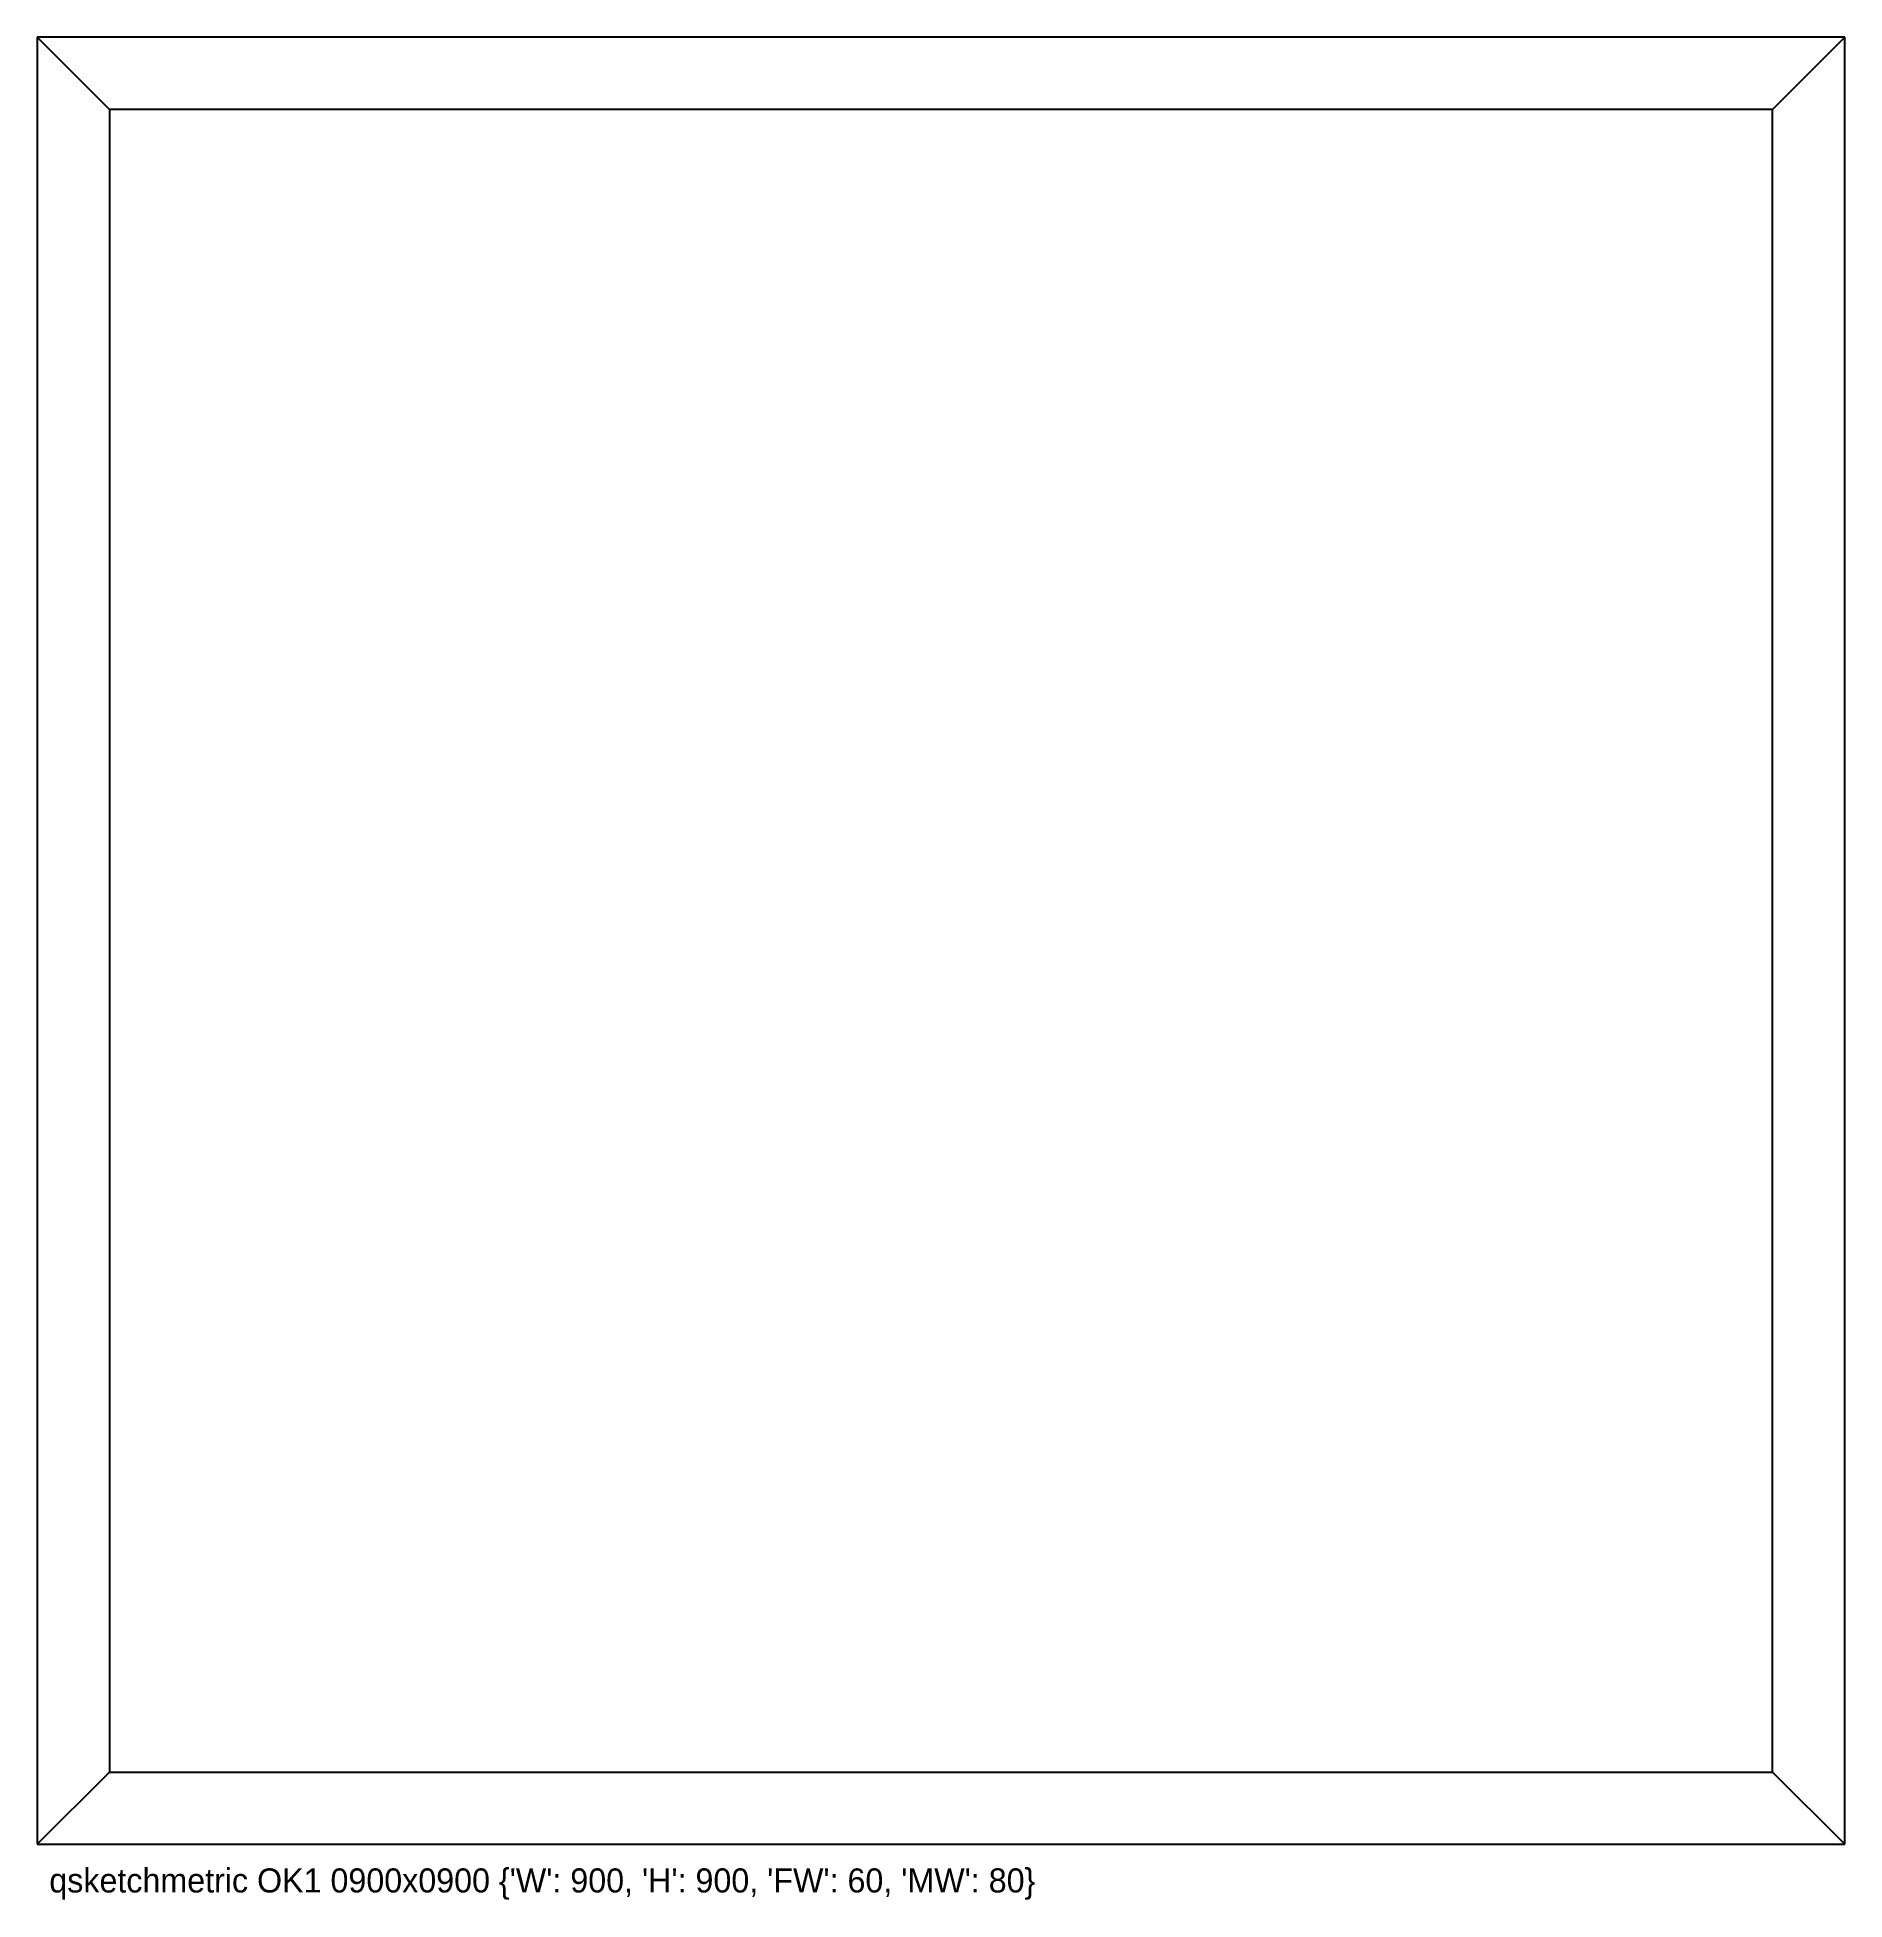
# Model space of a CAD drawing. Header units: metres. Extents: x 0 to 1500, y -46 to 1500.
import ezdxf

# ---------------------------------------------------------------- set-up
doc = ezdxf.new("R2010")
doc.units = ezdxf.units.M
doc.layers.add('Frame', color=7, linetype='Continuous')

msp = doc.modelspace()

# ---------------------------------------------------------------- linework, layer by layer
at = {"layer": 'Frame'}
for p, q in [((1500, 1500), (0, 1500)), ((0, 1500), (0, 0)), ((0, 1500), (60, 1440)), ((1500, 1500), (1440, 1440)), ((1500, 0), (1500, 1500)), ((1440, 1440), (60, 1440)), ((60, 1440), (60, 60)), ((1440, 60), (1440, 1440)), ((0, 0), (60, 60)), ((60, 60), (1440, 60)), ((1500, 0), (1440, 60)), ((0, 0), (1500, 0))]:
    msp.add_line(p, q, dxfattribs=at)

# ---------------------------------------------------------------- texts
msp.add_text("qsketchmetric OK1 0900x0900 {'W': 900, 'H': 900, 'FW': 60, 'MW': 80}", height=20).set_placement((10, -40))

doc.saveas('drawing.dxf')
